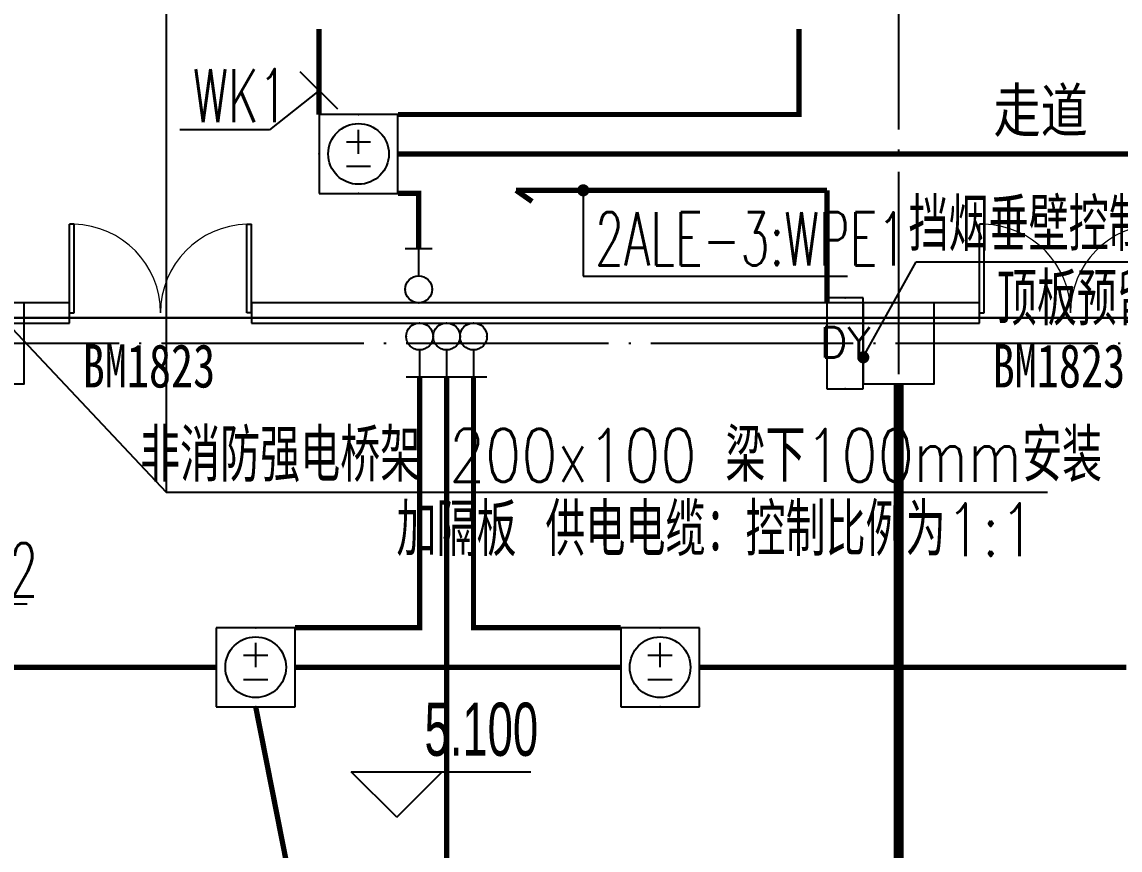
# Model space of a CAD drawing. Extents: x -233336 to 840473, y -28113 to 330904.
# Drawn here: x 95729 to 106590, y 91790 to 99976 of the extents above; entities that cross this region are included whole.
import ezdxf
from ezdxf.enums import TextEntityAlignment as Align
from ezdxf.xclip import XClip

# ---------------------------------------------------------------- set-up
doc = ezdxf.new("R2010")
doc.units = 0
doc.header["$LTSCALE"] = 1000
doc.header["$XCLIPFRAME"] = 2
for name, pattern in [('104-14# 核心筒$0$DOTE', [2.42, 2, -0.2, 0.02, -0.2]), ('DASH', [0.35, 0.25, -0.1]), ('X-104 14#平面$0$DASH', [0.35, 0.25, -0.1])]:
    doc.linetypes.add(name, pattern=pattern)
doc.layers.get('0').update_dxf_attribs({"linetype": 'CONTINUOUS'})
for name, color, linetype in [('104-14# 核心筒$0$A_AXIS-轴线', 8, '104-14# 核心筒$0$DOTE'), ('104-14# 核心筒$0$A_STR-砼柱', 8, 'CONTINUOUS'), ('CABLETRAY_DIM', 80, 'CONTINUOUS'), ('DIM-插座', 80, 'CONTINUOUS'), ('DIM-箱柜', 80, 'CONTINUOUS'), ('EQUIP-动力', 80, 'CONTINUOUS'), ('EQUIP-照明', 80, 'CONTINUOUS'), ('EQUIP-箱柜', 80, 'CONTINUOUS'), ('WIRE-动力控制', 160, 'DASH'), ('WIRE-插座', 160, 'CONTINUOUS'), ('X-104 14#平面$0$01-标注_标高', 8, 'CONTINUOUS'), ('X-104 14#平面$0$02-TEXT_房间', 9, 'CONTINUOUS'), ('X-104 14#平面$0$02-TEXT_门窗', 9, 'CONTINUOUS'), ('X-104 14#平面$0$A-C_门', 8, 'CONTINUOUS'), ('X-104 14#平面$0$A_STR-砌块墙', 7, 'CONTINUOUS'), ('X-104 14#平面$0$挡烟垂壁', 5, 'CONTINUOUS')]:
    doc.layers.add(name, color=color, linetype=linetype)
doc.layers.add('X-104 14#平面$0$000套内', color=8, linetype='CONTINUOUS', lineweight=30)
doc.styles.add('_TEL_DIM', font='ROMANS2', dxfattribs={"width": 0.8, "height": 3.5, "bigfont": 'HZDF2'})
doc.styles.get("Standard").update_dxf_attribs({"font": 'GBENOR', "bigfont": 'GBCBIG'})
doc.styles.add('X-104 14#平面$0$_TCH_DIM', font='ros.shx', dxfattribs={"width": 0.8, "bigfont": 'jd.shx'})
doc.styles.add('X-104 14#平面$0$_TCH_SPACE', font='STXIHEI.TTF', dxfattribs={"width": 0.8, "height": 5})
doc.styles.add('X-104 14#平面$0$_TCH_WINDOW', font='STXIHEI.TTF', dxfattribs={"width": 0.75, "height": 3.5})

# ---------------------------------------------------------------- blocks, each defined once
blk = doc.blocks.new('_FZHK')
blk.add_lwpolyline([(-0.5, -0.5), (0.5, -0.5), (0.5, 0.5), (-0.5, 0.5)], close=True)
blk = doc.blocks.new('104-14# 核心筒')
at = {"layer": '104-14# 核心筒$0$A_AXIS-轴线'}
for p, q in [((104400, 139633.6), (104400, 80554.9)), ((-9370.1, 96800), (120259.9, 96800))]:
    blk.add_line(p, q, dxfattribs=at)
at = {"layer": '104-14# 核心筒$0$A_STR-砼柱', "xscale": 700, "yscale": 800, "zscale": 800}
for p in [(95400, 96800), (104400, 96800)]:
    blk.add_blockref('_FZHK', p, dxfattribs=at)
blk = doc.blocks.new('X-104 14#平面$0$$DorLib2D$00000002')
for p, q in [((-0.5, 0), (-0.5, 0.4875)), ((-0.475, 0.4875), (-0.5, 0.4875)), ((-0.475, 0), (-0.475, 0.4875)), ((0.475, 0), (0.475, 0.4875)), ((0.475, 0.4875), (0.5, 0.4875)), ((0.5, 0), (0.5, 0.4875)), ((-0.5, 0), (-0.475, 0)), ((0.5, 0), (0.475, 0))]:
    blk.add_line(p, q)
at = {"lineweight": 13}
for centre, start, end in [((-0.4875, 0), 0, 88.53072), ((0.4875, 0), 91.46928, 180)]:
    blk.add_arc(centre, 0.4875, start, end, dxfattribs=at)
blk = doc.blocks.new('X-104 14#平面')
at = {"layer": 'X-104 14#平面$0$000套内'}
blk.add_lwpolyline([(108986.5, 84823.7), (83829.7, 86604), (77400, 86272.2), (77400, 110450), (86700, 110450), (86700, 109200), (86650, 109200), (86650, 107300), (84300, 107300), (84300, 96900), (92650, 96900), (92650, 97050), (109900, 97050)], dxfattribs=at)
at = {"layer": 'X-104 14#平面$0$01-标注_标高'}
for p, q in [((99436.9, 92114.4), (98986.9, 92564.4)), ((98986.9, 92564.4), (100763.5, 92564.4)), ((99436.9, 92114.4), (99886.9, 92564.4))]:
    blk.add_line(p, q, dxfattribs=at)
at = {"layer": 'X-104 14#平面$0$A_STR-砌块墙'}
for p, q in [((96200, 97200), (95050, 97200)), ((96200, 97000), (96200, 97200)), ((105200, 97200), (98000, 97200)), ((98000, 97200), (98000, 97000)), ((105200, 97000), (105200, 97200)), ((95250, 97000), (96200, 97000)), ((98000, 97000), (105200, 97000))]:
    blk.add_line(p, q, dxfattribs=at)
at = {"layer": 'X-104 14#平面$0$挡烟垂壁', "linetype": 'X-104 14#平面$0$DASH', "ltscale": 2, "const_width": 100}
blk.add_lwpolyline([(104400, 96400), (104400, 89500)], dxfattribs=at)
ref = blk.add_blockref('104-14# 核心筒', (0, 0))
XClip(ref).set_block_clipping_path([(-38664.3623821461, -25500), (139216.5485069363, 330900)])
at = {"layer": 'X-104 14#平面$0$A-C_门'}
ref = blk.add_blockref('X-104 14#平面$0$$DorLib2D$00000002', (97100, 97100), dxfattribs=dict(at, xscale=1800, yscale=1800, zscale=200, rotation=359.9999999999989))
ref.add_attrib('A', 'BM1823', (96330.1, 96362.5), dxfattribs={"layer": 'X-104 14#平面$0$02-TEXT_门窗', "height": 428.14, "style": 'X-104 14#平面$0$_TCH_WINDOW', "width": 0.75})
ref = blk.add_blockref('X-104 14#平面$0$$DorLib2D$00000002', (106100, 97100), dxfattribs=dict(at, xscale=1800, yscale=1800, zscale=200, rotation=359.9999999999989))
ref.add_attrib('A', 'BM1823', (105330.1, 96362.5), dxfattribs={"layer": 'X-104 14#平面$0$02-TEXT_门窗', "height": 428.14, "style": 'X-104 14#平面$0$_TCH_WINDOW', "width": 0.75})
at = {"layer": 'X-104 14#平面$0$01-标注_标高', "color": 7, "style": 'X-104 14#平面$0$_TCH_DIM', "width": 0.64}
blk.add_text('5.100', height=525, dxfattribs=at).set_placement((99710.5, 92721.9))
at = {"layer": 'X-104 14#平面$0$02-TEXT_房间', "style": 'X-104 14#平面$0$_TCH_SPACE', "width": 0.8}
blk.add_text('走道', height=428.14, dxfattribs=at).set_placement((105337.5, 98887.5))
blk = doc.blocks.new('$equip$00001344')
for p, q in [((0.65, 0.65), (-0.65, 0.65)), ((-0.65, 0.65), (-0.65, -0.65)), ((0.65, -0.65), (0.65, 0.65)), ((0, 0), (0, 0.4)), ((-0.2, 0.2), (0.2, 0.2)), ((-0.2, -0.2), (0.2, -0.2)), ((-0.65, -0.65), (0.65, -0.65))]:
    blk.add_line(p, q)
blk.add_circle((0, 0), 0.5)
for p in [(0, 0.65), (-0.65, 0), (0.65, 0), (0, -0.65)]:
    blk.add_point(p)
at = {"flags": 9}
blk.add_attdef('A', (0, 0), '', height=0.00002, dxfattribs=at)
blk = doc.blocks.new('$equip$00002672')
for p, q in [((0.222, 0.889), (-0.222, 0.889)), ((0, 0.444), (0, 0.889))]:
    blk.add_line(p, q)
blk.add_circle((0, 0.222), 0.222)
for p in [(0, 0.889), (-0.222, 0.222), (0.222, 0.222), (0, 0)]:
    blk.add_point(p)
at = {"color": 7, "style": '_TEL_DIM', "flags": 1}
for tag in ['A', 'REMARK']:
    blk.add_attdef(tag, text='', height=0.00002, dxfattribs=at).set_placement((0, 0), align=Align.MIDDLE_CENTER)
blk = doc.blocks.new('$equip_U$00000398(HT0787)')
at = {"color": 3}
for p, q in [((0.75, 0.6), (-0.75, 0.6)), ((-0.75, 0.6), (-0.75, 0)), ((0.75, 0), (0.75, 0.6)), ((-0.75, 0), (0.75, 0))]:
    blk.add_line(p, q, dxfattribs=at)
for p in [(0, 0.6), (-0.75, 0.3), (0.75, 0.3)]:
    blk.add_point(p)
at = {"color": 7, "style": '_TEL_DIM'}
blk.add_attdef('$TEXT$', text='', height=0.5, dxfattribs=at).set_placement((0.016, 0.296), align=Align.MIDDLE_CENTER)
at = {"color": 7, "style": '_TEL_DIM', "flags": 1}
for tag in ['A', 'REMARK']:
    blk.add_attdef(tag, text='', height=0.000025, dxfattribs=at).set_placement((0, 0), align=Align.MIDDLE_CENTER)

msp = doc.modelspace()

# ---------------------------------------------------------------- linework, layer by layer
at = {"layer": 'CABLETRAY_DIM'}
for p, q in [((97156.2, 100118.8), (97156.2, 95326.5)), ((94455.9, 98193.6), (97156.2, 95326.5)), ((97156.2, 95326.5), (105871.7, 95326.5))]:
    msp.add_line(p, q, dxfattribs=at)
at = {"layer": 'DIM-插座', "color": 80}
for p, q in [((98853.7, 99112.9), (98482.5, 99484.2)), ((101280.4, 98311.5), (101280.4, 97464.2)), ((101280.4, 97464.2), (103893.7, 97464.2))]:
    msp.add_line(p, q, dxfattribs=at)
for points in [[(98668.1, 99298.6), (98177.9, 98910)], [(98177.9, 98910), (97289.7, 98910)], [(94822.1, 94222.5), (95779.8, 94222.5)]]:
    msp.add_lwpolyline(points, dxfattribs=at)
at = {"layer": 'DIM-插座', "color": 80, "const_width": 60}
msp.add_lwpolyline([(101280.4, 98341.5, 1), (101280.4, 98281.5, 1)], format="xyb", close=True, dxfattribs=at)
at = {"layer": 'DIM-箱柜'}
for p, q in [((104050, 96660.9), (104573, 97606)), ((104573, 97606), (109464.9, 97606))]:
    msp.add_line(p, q, dxfattribs=at)
at = {"layer": 'DIM-箱柜', "const_width": 60}
msp.add_lwpolyline([(104035.5, 96634.6, 1), (104064.5, 96687.1, 1)], format="xyb", close=True, dxfattribs=at)
at = {"layer": 'WIRE-动力控制', "color": 160, "const_width": 52.5}
for points in [[(99653.2, 97733.3), (99653.2, 98281), (99448.1, 98281)], [(98430.8, 93987.1), (99661.8, 93987.1), (99661.8, 96466.7)], [(99058.1, 88061), (99928.5, 89450), (99928.5, 96466.7)], [(101650.8, 93987.1), (100195.1, 93987.1), (100195.1, 96466.7)]]:
    msp.add_lwpolyline(points, dxfattribs=at)
at = {"layer": 'WIRE-插座', "color": 160, "linetype": 'Continuous', "const_width": 52.5}
for points in [[(98668.1, 99061), (98668.1, 99906.3)], [(99448.1, 99061), (103413.3, 99061), (103413.3, 99906.3)], [(99448.1, 98671), (108314.2, 98671)], [(103690, 98311.5), (100616.3, 98311.5)], [(100616.3, 98311.5), (100774.7, 98200.9)], [(103690, 97200), (103690, 98311.5)]]:
    msp.add_lwpolyline(points, dxfattribs=at)
at = {"layer": 'WIRE-插座', "color": 160, "const_width": 52.5}
for points in [[(93430.8, 93597.1), (97650.8, 93597.1)], [(98430.8, 93597.1), (101650.8, 93597.1)], [(102430.8, 93597.1), (106650.8, 93597.1)], [(98040.8, 93207.1), (99058.1, 88061)]]:
    msp.add_lwpolyline(points, dxfattribs=at)

# ---------------------------------------------------------------- block references
msp.add_blockref('X-104 14#平面', (0, 0))
at = {"layer": 'EQUIP-动力', "color": 80, "xscale": 600, "yscale": 600, "zscale": 600}
for p in [(99058.1, 98671), (98040.8, 93597.1), (102040.8, 93597.1)]:
    msp.add_blockref('$equip$00001344', p, dxfattribs=at)
at = {"layer": 'EQUIP-照明', "color": 80, "xscale": 600, "yscale": 600, "zscale": 600}
msp.add_blockref('$equip$00002672', (99653.2, 97200), dxfattribs=at)
at = {"layer": 'EQUIP-照明', "color": 80, "xscale": 600, "yscale": 600, "zscale": 600, "rotation": 180}
for p in [(99661.8, 97000), (99928.5, 97000), (100195.1, 97000)]:
    msp.add_blockref('$equip$00002672', p, dxfattribs=at)
at = {"layer": 'EQUIP-箱柜', "color": 80}
ref = msp.add_blockref('$equip_U$00000398(HT0787)', (104050, 96800), dxfattribs=dict(at, xscale=600, yscale=600, zscale=600, rotation=90))
ref.add_attrib('$TEXT$', 'DY', dxfattribs={"layer": '0', "color": 7, "height": 300, "style": '_TEL_DIM'}).set_placement((103872.5, 96809.5), align=Align.MIDDLE_CENTER)

# ---------------------------------------------------------------- texts
at = {"layer": 'CABLETRAY_DIM', "color": 7, "style": '_TEL_DIM', "width": 0.8}
for s, p in [('非消防强电桥架 200x100 梁下100mm安装', (96897.2, 95431.5)), ('加隔板 供电电缆：控制比例为1:1', (99432.8, 94696.5))]:
    msp.add_text(s, height=520.866, dxfattribs=at).set_placement(p)
at = {"layer": 'DIM-插座', "color": 7, "style": '_TEL_DIM', "width": 0.64}
for s, p in [('WK1', (97421, 98985)), ('2ALE-3:WPE1', (101395.8, 97569.2)), ('WK2', (94953.4, 94297.5))]:
    msp.add_text(s, height=525, dxfattribs=at).set_placement(p)
at = {"layer": 'DIM-箱柜', "color": 7, "style": '_TEL_DIM', "width": 0.8}
for s, height, p in [('挡烟垂壁控制箱 厂家自带', 520.866, (104498.1, 97711)), ('顶板预留接线盒 余同', 520.87, (105371.1, 96976))]:
    msp.add_text(s, height=height, dxfattribs=at).set_placement(p)

doc.saveas('drawing.dxf')
